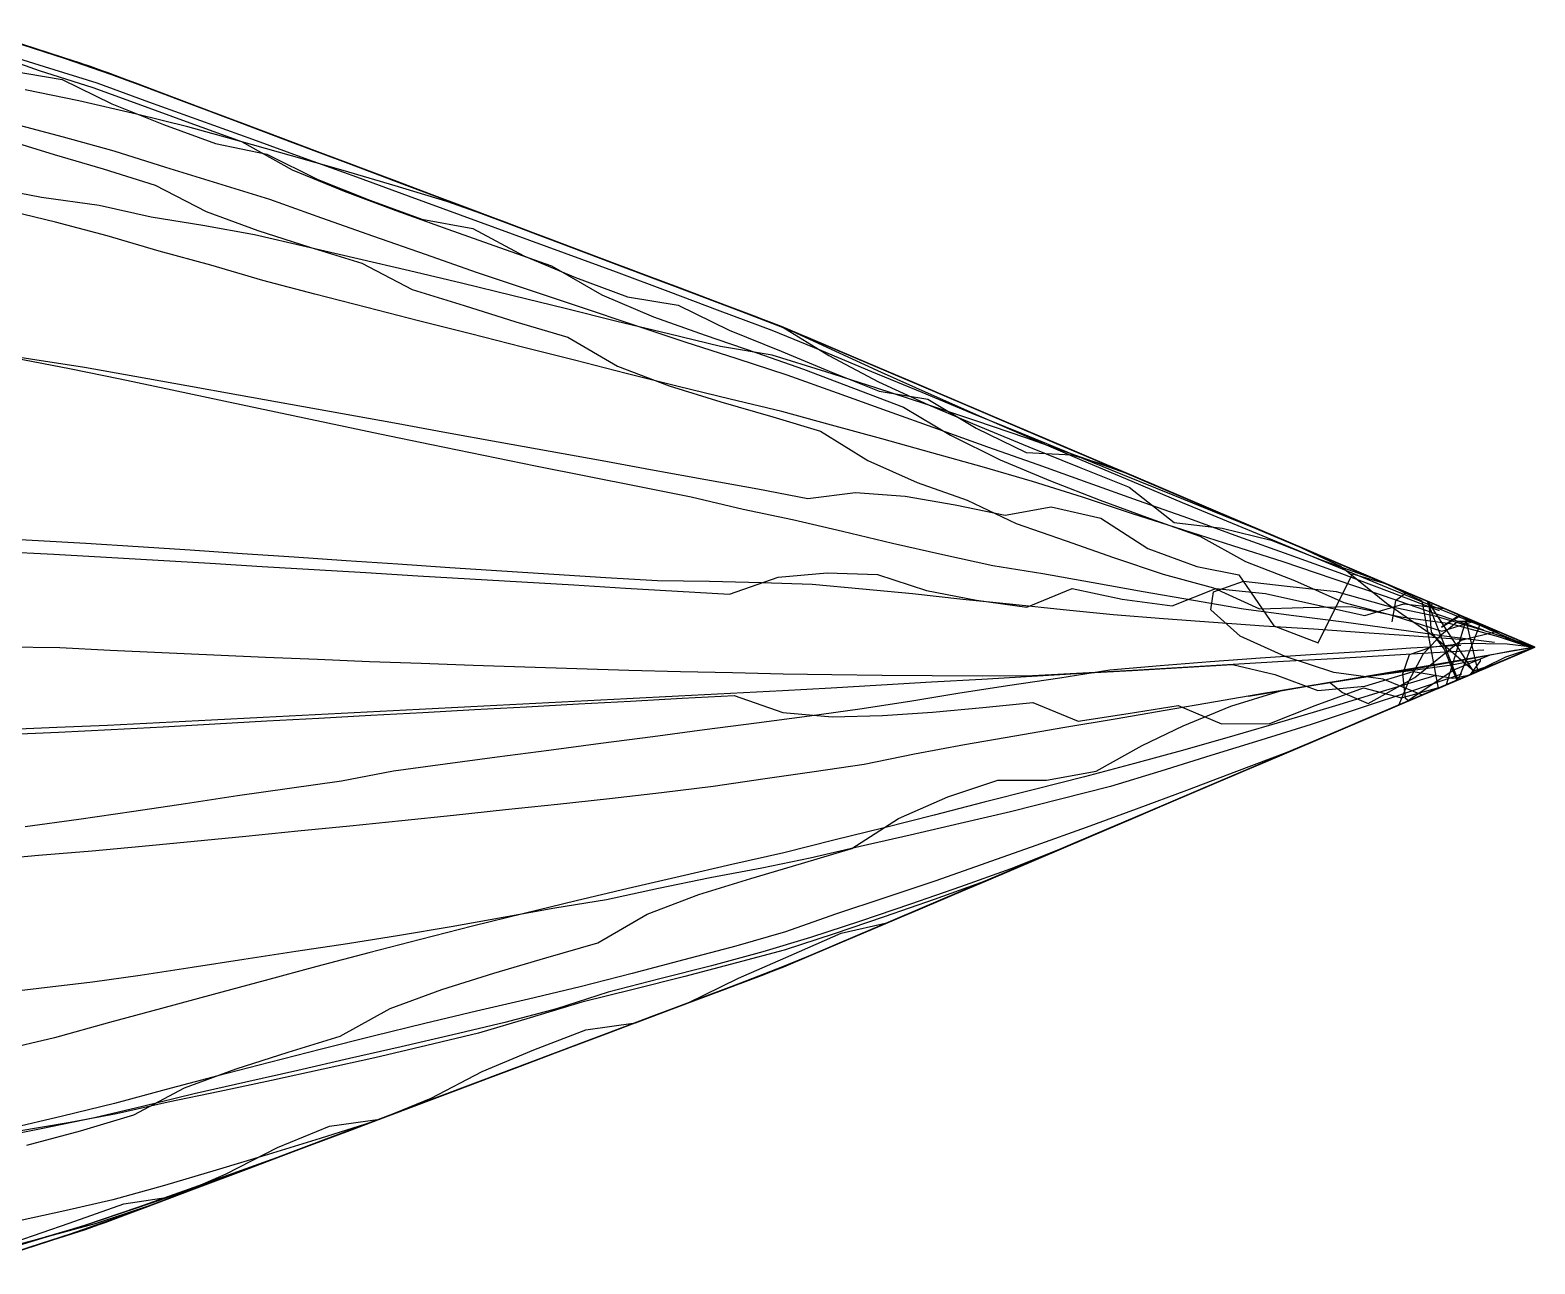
# Model space of a CAD drawing. Header units: metres. Extents: x -15 to 15, y -74.3 to -65.7.
# Drawn here: x 11.25 to 15, y -71.538 to -68.461 of the extents above; entities that cross this region are included whole.
import ezdxf

# ---------------------------------------------------------------- set-up
doc = ezdxf.new("R2010")
doc.units = ezdxf.units.M
doc.header["$MEASUREMENT"] = 0
doc.layers.add('Layer 01', color=12, linetype='Continuous', true_color=0xc80000)
doc.layers.add('Layer 02', color=192, linetype='Continuous', true_color=0x7d26cd)

msp = doc.modelspace()

# ---------------------------------------------------------------- linework, layer by layer
at = {"layer": 'Layer 01'}
for points in [[(11.126, -68.4637, 1.8309), (11.2596, -68.5067, 1.7796), (11.3918, -68.5493, 1.7289), (11.5186, -68.5961, 1.6732), (11.6477, -68.6447, 1.6152), (11.7767, -68.6933, 1.5573), (11.9041, -68.7413, 1.5001), (12.0335, -68.79, 1.442), (12.1625, -68.8386, 1.3841), (12.2914, -68.8872, 1.3262), (12.418, -68.9349, 1.2694), (12.5473, -68.9836, 1.2113), (12.6762, -69.0321, 1.1535), (12.8048, -69.0806, 1.0957), (12.9303, -69.1278, 1.0394), (13.0594, -69.1765, 0.9814), (13.1866, -69.2274, 0.9208), (13.3106, -69.2802, 0.8578), (13.4354, -69.3334, 0.7944), (13.5528, -69.3834, 0.7348), (13.6774, -69.4365, 0.6716), (13.8015, -69.4894, 0.6085), (13.9246, -69.5418, 0.546), (14.0471, -69.594, 0.4839), (14.1686, -69.6458, 0.4222), (14.2931, -69.6988, 0.3589), (14.4166, -69.7514, 0.2962), (14.5174, -69.7986, 0.2483), (14.63, -69.8907, 0.2194), (14.747, -69.9716, 0.1653), (14.8475, -70.0588, 0.0822), (14.9106, -70.0381, 0.0454)], [(11.1736, -68.479, 1.8127), (11.3076, -68.5222, 1.7612), (11.4399, -68.5664, 1.7085), (11.5692, -68.6151, 1.6504), (11.6986, -68.6638, 1.5924), (11.8279, -68.7126, 1.5343), (11.9573, -68.7613, 1.4762), (12.0867, -68.8101, 1.4181), (12.2161, -68.8588, 1.36), (12.3455, -68.9076, 1.3019), (12.4749, -68.9563, 1.2438), (12.6043, -69.005, 1.1857), (12.7337, -69.0538, 1.1277), (12.863, -69.1025, 1.0696), (12.9924, -69.1513, 1.0115), (13.1218, -69.2, 0.9534), (13.2404, -69.2728, 0.9107), (13.3642, -69.3386, 0.8578), (13.4891, -69.3959, 0.7976), (13.6141, -69.4492, 0.7342), (13.7391, -69.5007, 0.6693), (13.8642, -69.5513, 0.6037), (13.9893, -69.6013, 0.5377), (14.1008, -69.6891, 0.5079), (14.2208, -69.7037, 0.4231), (14.3429, -69.7332, 0.3437), (14.4677, -69.7822, 0.2771), (14.5927, -69.8276, 0.2077), (14.7141, -69.8782, 0.1452), (14.8144, -69.9209, 0.0943), (14.9321, -69.9711, 0.0345), (15, -70, 0)], [(11.2036, -68.4887, 1.8011), (11.3376, -68.5318, 1.7497), (11.4722, -68.5786, 1.694), (11.6014, -68.6272, 1.636), (11.7307, -68.6759, 1.578), (11.86, -68.7246, 1.5199), (11.9893, -68.7733, 1.4619), (12.1174, -68.8216, 1.4043), (12.2468, -68.8704, 1.3462), (12.3762, -68.9191, 1.2882), (12.5055, -68.9678, 1.2301), (12.6348, -69.0165, 1.1721), (12.7641, -69.0652, 1.114), (12.8934, -69.114, 1.0559), (13.0227, -69.1627, 0.9979), (13.1522, -69.2127, 0.9382), (13.2772, -69.266, 0.8748), (13.4022, -69.3192, 0.8113), (13.527, -69.3724, 0.7479), (13.6518, -69.4256, 0.6846), (13.7766, -69.4788, 0.6212), (13.9014, -69.5319, 0.5578), (14.0263, -69.5851, 0.4944), (14.1454, -69.6359, 0.434), (14.2692, -69.6886, 0.3711), (14.394, -69.7418, 0.3077), (14.5137, -69.7928, 0.2469), (14.6383, -69.8459, 0.1837), (14.7632, -69.8991, 0.1202), (14.8522, -69.937, 0.075), (14.9376, -69.9734, 0.0317), (15, -70, 0), (14.9106, -70.0381, 0.0454), (14.8, -70.0852, 0.1015), (14.7245, -70.1174, 0.1399), (14.6847, -70.1343, 0.1601), (14.6773, -70.1285, 0.1708), (14.6707, -70.0666, 0.2077), (14.6872, -70.0181, 0.2065), (14.7409, -70, 0.1718), (14.8246, -69.9899, 0.1158), (14.9312, -69.9921, 0.0449), (15, -70, 0), (14.9716, -70.0121, 0.0144)], [(11.2362, -68.4992, 1.7886), (11.3697, -68.5422, 1.7374), (11.4907, -68.5855, 1.6857), (11.6197, -68.6341, 1.6278), (11.7487, -68.6827, 1.5699), (11.8754, -68.7305, 1.513), (12.0046, -68.7791, 1.455), (12.1336, -68.8277, 1.397), (12.2625, -68.8763, 1.3392), (12.3914, -68.9248, 1.2813), (12.5203, -68.9734, 1.2235), (12.645, -69.0204, 1.1675), (12.7738, -69.0689, 1.1097), (12.9026, -69.1174, 1.0518), (13.0313, -69.1659, 0.994), (13.1566, -69.2146, 0.936), (13.281, -69.2676, 0.8728), (13.4055, -69.3207, 0.8096), (13.5235, -69.3709, 0.7497), (13.6477, -69.4238, 0.6866), (13.7724, -69.477, 0.6233), (13.8967, -69.5299, 0.5602), (14.0209, -69.5828, 0.4971), (14.145, -69.6357, 0.4341), (14.2617, -69.6854, 0.3749), (14.3845, -69.7378, 0.3125), (14.5089, -69.7908, 0.2494), (14.633, -69.8437, 0.1863), (14.7182, -69.8843, 0.1464), (14.7586, -70.1029, 0.1226), (14.8089, -70.0814, 0.097), (14.8826, -70.05, 0.0596), (14.9748, -70.0107, 0.0128), (15, -70, 0), (14.9657, -69.9904, 0.0206), (14.8883, -69.9575, 0.0606), (14.7971, -69.9136, 0.103), (14.7038, -69.8738, 0.1504), (14.623, -69.8394, 0.1914), (14.577, -69.8198, 0.2148), (14.5742, -69.8186, 0.2162), (14.6056, -69.832, 0.2002), (14.6605, -69.8554, 0.1724), (14.7319, -69.8858, 0.1361), (14.8082, -70.0817, 0.0974), (14.8295, -70.0727, 0.0866), (14.8708, -70.055, 0.0656), (14.9347, -70.0278, 0.0331), (14.9424, -70.0246, 0.0293), (14.961, -70.0166, 0.0198), (14.9864, -70.0058, 0.0069), (15, -70, 0), (14.9867, -69.9985, 0.0087), (14.9368, -69.9823, 0.0379), (14.8811, -69.9493, 0.0604), (14.8332, -69.9289, 0.0847), (14.8015, -69.9154, 0.1008), (14.7893, -69.9102, 0.107), (14.7984, -69.9141, 0.1024), (14.8265, -69.9261, 0.0881), (14.8578, -70.0606, 0.0722), (14.8254, -70.0744, 0.0887), (14.8061, -70.0826, 0.0984), (14.806, -70.0827, 0.0985), (14.8243, -70.0749, 0.0892), (14.8549, -70.0618, 0.0737), (14.8935, -70.0454, 0.0541), (14.9389, -70.026, 0.031)], [(11.1391, -68.5144, 1.8616), (11.2728, -68.5617, 1.8135), (11.4065, -68.6046, 1.7621), (11.5185, -68.6455, 1.7112), (11.6479, -68.6925, 1.6518), (11.7772, -68.7394, 1.5923), (11.9032, -68.8096, 1.5532), (12.0324, -68.8631, 1.4989), (12.1617, -68.9113, 1.4405), (12.2908, -68.9578, 1.3808), (12.42, -69.0037, 1.3208), (12.549, -69.0495, 1.2607), (12.6744, -69.1218, 1.2235), (12.8034, -69.1765, 1.1703), (12.9324, -69.2225, 1.1104), (13.0612, -69.2658, 1.0486), (13.177, -69.3069, 0.9898), (13.3018, -69.3544, 0.9221), (13.4265, -69.4018, 0.8543), (13.544, -69.4714, 0.8064), (13.6678, -69.5329, 0.7484), (13.7925, -69.5856, 0.6841), (13.917, -69.6336, 0.6169), (14.0413, -69.6791, 0.5483), (14.1653, -69.7232, 0.479), (14.2792, -69.7862, 0.4268), (14.4007, -69.8338, 0.3607), (14.5239, -69.8888, 0.2952), (14.6467, -69.9215, 0.2205), (14.7681, -69.9602, 0.1485), (14.8434, -69.9369, 0.0823), (14.9145, -69.9636, 0.0434), (14.9968, -69.9987, 0.0016)], [(11.1975, -68.5617, 1.861), (11.3298, -68.5847, 1.7952), (11.4535, -68.6452, 1.7589), (11.5828, -68.6968, 1.7031), (11.7122, -68.7444, 1.6441), (11.8399, -68.7707, 1.5701), (11.9674, -68.8338, 1.5244), (12.0967, -68.8851, 1.4683), (12.2261, -68.9326, 1.4093), (12.3532, -68.9562, 1.3336), (12.4801, -69.0245, 1.2923), (12.6092, -69.078, 1.2381), (12.7386, -69.1262, 1.1796), (12.865, -69.1469, 1.1022), (12.9922, -69.2094, 1.0563), (13.1215, -69.2617, 1.001), (13.2409, -69.3115, 0.94), (13.3659, -69.3619, 0.8743), (13.4872, -69.3817, 0.7883), (13.6078, -69.4536, 0.7428), (13.7322, -69.5143, 0.6856), (13.8458, -69.5206, 0.5956), (13.9423, -69.5494, 0.537), (14.0618, -69.6003, 0.4764), (14.1864, -69.6534, 0.4131), (14.3107, -69.7063, 0.35), (14.4335, -69.7586, 0.2876), (14.5546, -69.8102, 0.2261), (14.6538, -69.8525, 0.1758), (14.7782, -69.9055, 0.1126), (14.8973, -69.9562, 0.0522), (15, -70, 0), (14.9479, -70.0222, 0.0265), (14.8288, -70.0729, 0.0869), (14.7198, -70.1194, 0.1422), (14.6218, -70.0802, 0.2373), (14.4991, -70.0636, 0.3256), (14.3777, -70.0231, 0.4115), (14.2658, -69.9727, 0.4855), (14.1928, -69.9071, 0.5269), (14.1993, -69.8622, 0.5125), (14.274, -69.8354, 0.4522), (14.3829, -69.848, 0.3794), (14.5044, -69.8612, 0.2977), (14.6283, -69.8959, 0.2233), (14.7505, -69.9223, 0.1458), (14.8688, -69.9565, 0.0753), (14.9819, -69.9931, 0.0099), (15, -70, 0)], [(11.1757, -68.7299, 1.9925), (11.3096, -68.7719, 1.9399), (11.4325, -68.8074, 1.8873), (11.5619, -68.8483, 1.8235), (11.6884, -68.914, 1.7775), (11.8177, -68.9611, 1.7178), (11.9471, -69.0027, 1.6544), (12.0765, -69.0427, 1.5901), (12.2025, -69.1083, 1.5444), (12.3314, -69.1477, 1.4798), (12.4606, -69.1887, 1.4159), (12.5899, -69.2274, 1.3507), (12.7138, -69.2994, 1.3064), (12.8424, -69.3484, 1.247), (12.9715, -69.3886, 1.1827), (13.1006, -69.4254, 1.1166), (13.22, -69.4615, 1.0486), (13.3374, -69.5343, 0.9988), (13.4604, -69.5899, 0.9336), (13.585, -69.6336, 0.8625), (13.7071, -69.6914, 0.7989), (13.8316, -69.7351, 0.7277), (13.9501, -69.7768, 0.6586), (14.0739, -69.8178, 0.5856), (14.1987, -69.8522, 0.5098), (14.3138, -69.9046, 0.4443), (14.4222, -69.9009, 0.3699), (14.5424, -69.8991, 0.2859), (14.6659, -69.9243, 0.2081), (14.7887, -69.9408, 0.1269), (14.9086, -69.9732, 0.0543), (14.9886, -70, 0.0076), (15, -70, 0), (14.9491, -69.9783, 0.0259), (14.8716, -69.9453, 0.0652), (14.8123, -69.92, 0.0953), (14.767, -69.9501, 0.146), (14.8142, -69.9209, 0.0943), (14.9333, -69.9716, 0.0338), (15, -70, 0)], [(11.1174, -69.2606, 2.2751), (11.2514, -69.2813, 2.2113), (11.3854, -69.302, 2.1475), (11.5107, -69.324, 2.0797), (11.6402, -69.3474, 2.0076), (11.7696, -69.3708, 1.9355), (11.8991, -69.3942, 1.8634), (12.0285, -69.4176, 1.7913), (12.1579, -69.4411, 1.7192), (12.2874, -69.4645, 1.6472), (12.4168, -69.488, 1.5751), (12.5462, -69.5115, 1.5031), (12.6756, -69.535, 1.4311), (12.8049, -69.5584, 1.359), (12.9343, -69.5819, 1.287), (13.0636, -69.6053, 1.215), (13.1882, -69.6293, 1.1411), (13.3073, -69.6147, 1.0537), (13.4307, -69.6239, 0.969), (13.5554, -69.6449, 0.8883), (13.6803, -69.6711, 0.8096), (13.7943, -69.65, 0.718), (13.9183, -69.6783, 0.64), (14.0353, -69.7544, 0.5897), (14.1575, -69.7991, 0.5207), (14.2621, -69.82, 0.4543), (14.3491, -69.9469, 0.4277), (14.4603, -69.9893, 0.3573), (14.5454, -69.8169, 0.2389), (14.6273, -69.8412, 0.1893), (14.7335, -69.8865, 0.1353), (14.849, -70.0643, 0.0767), (14.9593, -70.0173, 0.0207), (15, -70, 0), (14.9471, -69.9775, 0.0268)], [(11.1752, -69.7618, 2.3522), (11.3092, -69.7685, 2.2854), (11.4399, -69.7753, 2.2178), (11.5693, -69.7831, 2.1424), (11.6987, -69.7909, 2.067), (11.8282, -69.7987, 1.9916), (11.9576, -69.8064, 1.9162), (12.087, -69.8142, 1.8408), (12.2165, -69.8219, 1.7653), (12.3459, -69.8296, 1.6899), (12.4753, -69.8373, 1.6145), (12.6047, -69.845, 1.5391), (12.7341, -69.8526, 1.4637), (12.8635, -69.8602, 1.3883), (12.9929, -69.8678, 1.3129), (13.1141, -69.8252, 1.2356), (13.2367, -69.8151, 1.1534), (13.3616, -69.8186, 1.0704), (13.4842, -69.8587, 0.9938), (13.6087, -69.8833, 0.9139), (13.7337, -69.9006, 0.8327), (13.8467, -69.8535, 0.7498), (13.9715, -69.8803, 0.671), (14.0964, -69.8974, 0.59), (14.2047, -69.8539, 0.5061), (14.3283, -69.866, 0.4241), (14.4516, -69.8941, 0.3474), (14.5764, -69.9215, 0.2694), (14.6732, -69.8917, 0.1876), (14.7745, -69.9039, 0.1145), (14.8967, -69.956, 0.0525), (15, -70, 0), (14.944, -69.9762, 0.0284), (14.8456, -69.9342, 0.0784), (14.7801, -69.9063, 0.1116), (14.7453, -69.8915, 0.1293), (14.7369, -69.9, 0.1429), (14.7411, -69.9628, 0.1673), (14.7742, -70.0049, 0.1495), (14.8053, -70.0829, 0.0988), (14.8446, -70.0662, 0.0789), (14.9103, -70.0382, 0.0456), (15, -70, 0), (14.9793, -69.9912, 0.0105), (14.9068, -69.9603, 0.0473), (14.8507, -69.9364, 0.0758), (14.8079, -69.9363, 0.1102), (14.7634, -69.9728, 0.1545), (14.7204, -70.0184, 0.1843), (14.6846, -70.0859, 0.1904), (14.6612, -70.1443, 0.172), (14.6621, -70.144, 0.1716), (14.701, -70.1274, 0.1518), (14.7767, -70.0952, 0.1134), (14.872, -70.0546, 0.065), (14.964, -70.0153, 0.0183), (15, -70, 0), (14.9125, -69.9627, 0.0444), (14.8191, -69.9229, 0.0919), (14.7378, -69.8883, 0.1331), (14.6811, -69.8641, 0.1619), (14.6525, -69.8848, 0.1995), (14.6432, -69.937, 0.2279)], [(11.1864, -70.2181, 2.3492), (11.3205, -70.212, 2.2823), (11.4519, -70.2056, 2.2133), (11.5813, -70.1984, 2.1378), (11.7106, -70.1912, 2.0623), (11.8401, -70.1841, 1.9868), (11.9695, -70.177, 1.9114), (12.0989, -70.1699, 1.8359), (12.2283, -70.1628, 1.7604), (12.3577, -70.1557, 1.6849), (12.4871, -70.1487, 1.6094), (12.6165, -70.1416, 1.5339), (12.7459, -70.1347, 1.4584), (12.8753, -70.1277, 1.3829), (13.0047, -70.1207, 1.3074), (13.1261, -70.1632, 1.2301), (13.2489, -70.1736, 1.1467), (13.3738, -70.1707, 1.0637), (13.4988, -70.1621, 0.9813), (13.6239, -70.1509, 0.8993), (13.7489, -70.1384, 0.8174), (13.8614, -70.1848, 0.7314), (13.9864, -70.1655, 0.6508), (14.1114, -70.1458, 0.5704), (14.2189, -70.1917, 0.4805), (14.3396, -70.1905, 0.3938), (14.4526, -70.1452, 0.3322), (14.5727, -70.1013, 0.2643), (14.6678, -70.1263, 0.1803), (14.7699, -70.0981, 0.1169), (14.8825, -70.0501, 0.0597), (15, -70, 0), (14.9968, -69.9986, 0.0016), (14.9007, -69.9577, 0.0504), (14.8298, -69.9275, 0.0864), (14.7789, -70.0942, 0.1123), (14.66, -70.1448, 0.1726), (14.5478, -70.1927, 0.2296), (14.4558, -70.2318, 0.2763), (14.3582, -70.2735, 0.3259), (14.2969, -70.2996, 0.357), (14.3096, -70.2942, 0.3506), (14.3851, -70.262, 0.3122), (14.4887, -70.2178, 0.2596), (14.6006, -70.1702, 0.2028), (14.713, -70.1223, 0.1457), (14.823, -70.0754, 0.0899), (14.9276, -70.024, 0.0415), (15, -70, 0), (14.9467, -69.9773, 0.0271), (14.8968, -69.9561, 0.0524), (14.8635, -69.9418, 0.0693), (14.8091, -70.0813, 0.0969), (14.7335, -70.1135, 0.1353), (14.6832, -70.135, 0.1609), (14.6646, -70.1429, 0.1703), (14.6794, -70.1366, 0.1628), (14.7263, -70.104, 0.1486), (14.7981, -70.0566, 0.1213), (14.8883, -70.0193, 0.0715), (14.9883, -70.0007, 0.0077), (15, -70, 0)], [(11.1678, -71.5229, 1.8149), (11.3016, -71.4798, 1.7635), (11.4368, -71.4348, 1.7099), (11.5649, -71.3865, 1.6524), (11.6919, -71.3387, 1.5954), (11.8211, -71.29, 1.5374), (11.9501, -71.2414, 1.4794), (12.0791, -71.1928, 1.4215), (12.2071, -71.1446, 1.3641), (12.3364, -71.0959, 1.306), (12.4654, -71.0473, 1.2481), (12.5943, -70.9987, 1.1902), (12.722, -70.9506, 1.1329), (12.8463, -70.9038, 1.0771), (12.9756, -70.8551, 1.0191), (13.1044, -70.8066, 0.9612), (13.2254, -70.7561, 0.9011), (13.3494, -70.7032, 0.8381), (13.4704, -70.6517, 0.7767), (13.5946, -70.5988, 0.7136), (13.7189, -70.5458, 0.6505), (13.843, -70.4929, 0.5875), (13.9592, -70.4434, 0.5284), (14.0824, -70.3909, 0.4659), (14.2068, -70.338, 0.4028), (14.3309, -70.2851, 0.3398), (14.4543, -70.2325, 0.2771), (14.5741, -70.1815, 0.2163), (14.6698, -70.1407, 0.1677), (14.7852, -70.0915, 0.1091), (14.9092, -70.0387, 0.0461), (15, -70, 0), (14.9791, -69.9911, 0.0106), (14.8768, -69.9475, 0.0626)], [(11.1829, -70.2058, 2.3526), (11.3169, -70.2, 2.2857), (11.4429, -70.1942, 2.2201), (11.5723, -70.1876, 2.1445), (11.7017, -70.181, 2.0689), (11.8311, -70.1744, 1.9934), (11.9606, -70.1678, 1.9178), (12.09, -70.1612, 1.8423), (12.2193, -70.1546, 1.7667), (12.3487, -70.148, 1.6912), (12.4781, -70.1414, 1.6157), (12.6074, -70.1347, 1.5402), (12.7368, -70.1281, 1.4646), (12.866, -70.1215, 1.3892), (12.9953, -70.1149, 1.3137), (13.1246, -70.1083, 1.2382), (13.2463, -70.1013, 1.158), (13.3713, -70.0941, 1.0754), (13.4964, -70.0869, 0.9929), (13.6214, -70.0796, 0.9103), (13.7464, -70.0724, 0.8278), (13.8714, -70.0652, 0.7452), (13.9964, -70.058, 0.6627), (14.1213, -70.0508, 0.5802), (14.2463, -70.0435, 0.4977), (14.3515, -70.0681, 0.4242), (14.4593, -70.1078, 0.3415), (14.5761, -70.0973, 0.2635), (14.6968, -70.0606, 0.1914), (14.7954, -70.0778, 0.1111), (14.8387, -70.0687, 0.0819), (14.8646, -70.0347, 0.0827), (14.8643, -70.0308, 0.0845), (14.7929, -70.0451, 0.1296), (14.7138, -70.0558, 0.1811), (14.6233, -70.0684, 0.24), (14.5143, -70.084, 0.3108), (14.3893, -70.1048, 0.391), (14.3016, -70.1198, 0.4471), (14.2865, -70.1224, 0.4568), (14.3264, -70.1156, 0.4313), (14.3985, -70.1032, 0.3851), (14.4885, -70.0877, 0.3275), (14.5208, -70.1128, 0.2967), (14.5844, -70.1402, 0.237), (14.701, -70.0755, 0.183), (14.8159, -69.9824, 0.1206), (14.9067, -69.9603, 0.0474), (15, -70, 0)], [(11.1205, -71.5381, 1.833), (11.2544, -71.495, 1.7816), (11.3879, -71.452, 1.7304), (11.5304, -71.3995, 1.6679), (11.6593, -71.3509, 1.61), (11.7882, -71.3024, 1.5521), (11.9174, -71.2537, 1.4941), (12.0467, -71.205, 1.4361), (12.1757, -71.1564, 1.3781), (12.3047, -71.1078, 1.3202), (12.4338, -71.0592, 1.2623), (12.5632, -71.0104, 1.2042), (12.6923, -70.9618, 1.1462), (12.8213, -70.9132, 1.0883), (12.9504, -70.8646, 1.0304), (13.0794, -70.816, 0.9725), (13.2138, -70.761, 0.907), (13.3387, -70.7078, 0.8435), (13.4632, -70.6547, 0.7803), (13.5875, -70.6018, 0.7172), (13.7124, -70.5486, 0.6538), (13.8372, -70.4954, 0.5904), (13.9617, -70.4424, 0.5272), (14.0859, -70.3894, 0.4641), (14.2106, -70.3363, 0.4008), (14.3355, -70.2831, 0.3374), (14.4573, -70.2312, 0.2756), (14.582, -70.1781, 0.2123), (14.7069, -70.1249, 0.1488), (14.8309, -70.0721, 0.0859), (14.922, -70.0333, 0.0396), (15, -70, 0)], [(11.2132, -71.483, 1.8168), (11.3472, -71.4364, 1.768), (11.484, -71.3882, 1.7108), (11.6103, -71.3694, 1.632), (11.739, -71.3135, 1.5799), (11.8666, -71.2478, 1.5362), (11.9958, -71.1947, 1.4816), (12.1215, -71.1768, 1.4025), (12.2491, -71.1249, 1.3482), (12.3765, -71.0583, 1.3053), (12.5056, -71.0042, 1.2514), (12.635, -70.9545, 1.1941), (12.7585, -70.9368, 1.1165), (12.8879, -70.8881, 1.0584), (13.0153, -70.8257, 1.0123), (13.1468, -70.7682, 0.9574), (13.2716, -70.7132, 0.8955), (13.3885, -70.6866, 0.8182), (13.5087, -70.6354, 0.7572), (13.633, -70.5824, 0.6941), (13.7578, -70.5293, 0.6307), (13.8827, -70.476, 0.5673), (14.0051, -70.4239, 0.5051), (14.1272, -70.3719, 0.4432), (14.2507, -70.3193, 0.3805), (14.3748, -70.2664, 0.3175), (14.4992, -70.2134, 0.2543), (14.6047, -70.1684, 0.2007), (14.7252, -70.1171, 0.1396), (14.8407, -70.0679, 0.0809), (14.9615, -70.0164, 0.0195), (15, -70, 0)], [(11.2419, -71.2419, 1.9713), (11.376, -71.2061, 1.9145), (11.5088, -71.1662, 1.8511), (11.6345, -71.0988, 1.8068), (11.7637, -71.0514, 1.7473), (11.893, -71.0099, 1.6839), (12.0225, -70.9702, 1.6194), (12.1476, -70.9015, 1.5756), (12.2763, -70.8538, 1.5154), (12.4056, -70.8133, 1.4512), (12.535, -70.775, 1.3856), (12.6645, -70.7376, 1.3197), (12.7878, -70.6657, 1.2757), (12.9164, -70.6168, 1.2163), (13.0458, -70.5769, 1.1516), (13.1724, -70.5398, 1.0834), (13.2975, -70.5018, 1.0098), (13.4139, -70.4273, 0.9599), (13.5369, -70.3736, 0.8939), (13.6616, -70.3315, 0.822), (13.7828, -70.3319, 0.735), (13.9068, -70.3092, 0.6552), (14.0215, -70.2451, 0.5998), (14.1234, -70.1959, 0.5469), (14.2421, -70.147, 0.4799), (14.366, -70.1088, 0.4059), (14.4904, -70.0874, 0.3262), (14.6134, -70.0663, 0.2475), (14.7336, -70.0457, 0.1705), (14.8583, -70.0243, 0.0907), (14.9827, -70.003, 0.0111), (15, -70, 0)]]:
    msp.add_polyline3d(points, dxfattribs=at)
at = {"layer": 'Layer 02'}
for points in [[(14.8077, -69.9181, 0.0976), (14.6827, -69.8648, 0.1611), (14.5578, -69.8116, 0.2245), (14.4328, -69.7583, 0.288), (14.3078, -69.7051, 0.3515), (14.1827, -69.6518, 0.415), (14.0577, -69.5985, 0.4784), (13.9327, -69.5453, 0.5419), (13.8078, -69.492, 0.6054), (13.6828, -69.4388, 0.6688), (13.5579, -69.3856, 0.7322), (13.433, -69.3324, 0.7957), (13.3081, -69.2792, 0.8591), (13.1833, -69.226, 0.9224), (13.062, -69.1775, 0.9802), (12.9328, -69.1288, 1.0382), (12.8036, -69.0801, 1.0963), (12.6743, -69.0314, 1.1543), (12.5452, -68.9828, 1.2123), (12.416, -68.9341, 1.2703), (12.2869, -68.8855, 1.3283), (12.1578, -68.8368, 1.3862), (12.0287, -68.7882, 1.4442), (11.8997, -68.7396, 1.5021), (11.7708, -68.691, 1.56), (11.6419, -68.6425, 1.6178), (11.5131, -68.5939, 1.6757), (11.3864, -68.5476, 1.731), (11.2525, -68.5044, 1.7824), (11.1187, -68.4613, 1.8337)], [(14.9545, -69.9806, 0.0231), (14.8297, -69.9274, 0.0865), (14.7047, -69.8742, 0.15), (14.5797, -69.8209, 0.2134), (14.4547, -69.7677, 0.2769), (14.3297, -69.7144, 0.3404), (14.2047, -69.6611, 0.4038), (14.0797, -69.6079, 0.4673), (13.9546, -69.5546, 0.5308), (13.8296, -69.5013, 0.5943), (13.7046, -69.4481, 0.6578), (13.5796, -69.3948, 0.7212), (13.4545, -69.3415, 0.7847), (13.3295, -69.2883, 0.8482), (13.2046, -69.235, 0.9116), (13.0804, -69.1844, 0.972), (12.9511, -69.1357, 1.0301), (12.8217, -69.0869, 1.0881), (12.6923, -69.0382, 1.1462), (12.5629, -68.9894, 1.2043), (12.4335, -68.9407, 1.2624), (12.304, -68.8919, 1.3205), (12.1746, -68.8432, 1.3786), (12.0453, -68.7944, 1.4367), (11.9159, -68.7457, 1.4948), (11.7865, -68.697, 1.5529), (11.6572, -68.6483, 1.6109), (11.5279, -68.5995, 1.669), (11.4002, -68.552, 1.7257), (11.2661, -68.5088, 1.7772), (11.132, -68.4656, 1.8286)], [(14.8481, -69.9353, 0.0771), (14.7232, -69.8821, 0.1405), (14.5982, -69.8288, 0.204), (14.4733, -69.7756, 0.2674), (14.3483, -69.7223, 0.3309), (14.2233, -69.6714, 0.3962), (14.0982, -69.621, 0.4619), (13.9731, -69.5705, 0.5275), (13.8481, -69.5196, 0.5929), (13.723, -69.4685, 0.658), (13.5979, -69.4171, 0.723), (13.4729, -69.3654, 0.7877), (13.3478, -69.3135, 0.8523), (13.2228, -69.2613, 0.9166), (13.0991, -69.2107, 0.9783), (12.9698, -69.1621, 1.0365), (12.8404, -69.1133, 1.0945), (12.7111, -69.0652, 1.1531), (12.5816, -69.0177, 1.2122), (12.4522, -68.9703, 1.2713), (12.3228, -68.923, 1.3305), (12.1933, -68.8757, 1.3898), (12.0639, -68.8284, 1.449), (11.9345, -68.7814, 1.5085), (11.805, -68.7344, 1.568), (11.6756, -68.6876, 1.6275), (11.5462, -68.6407, 1.6871), (11.4168, -68.5938, 1.7466), (11.2862, -68.553, 1.7984), (11.1522, -68.5113, 1.851)], [(14.8744, -69.9465, 0.0638), (14.7494, -69.8932, 0.1272), (14.6245, -69.84, 0.1907), (14.4996, -69.7868, 0.2541), (14.3748, -69.7336, 0.3175), (14.2499, -69.6804, 0.3808), (14.1251, -69.6273, 0.4442), (14.0004, -69.5741, 0.5076), (13.8756, -69.521, 0.5709), (13.7509, -69.4678, 0.6342), (13.6263, -69.4147, 0.6975), (13.5016, -69.3616, 0.7608), (13.377, -69.3085, 0.8241), (13.2524, -69.2554, 0.8874), (13.1223, -69.2002, 0.9532), (12.993, -69.1515, 1.0112), (12.8638, -69.1028, 1.0692), (12.7345, -69.0541, 1.1273), (12.6053, -69.0054, 1.1853), (12.4762, -68.9568, 1.2433), (12.3471, -68.9081, 1.3012), (12.218, -68.8595, 1.3592), (12.089, -68.8109, 1.4171), (11.96, -68.7623, 1.475), (11.831, -68.7137, 1.5329), (11.702, -68.6651, 1.5908), (11.5732, -68.6166, 1.6487), (11.4443, -68.5681, 1.7065), (11.2981, -68.5191, 1.7649), (11.1643, -68.476, 1.8162)], [(14.8713, -69.9495, 0.0687), (14.7463, -69.8983, 0.1337), (14.6213, -69.8468, 0.1985), (14.4963, -69.7953, 0.2633), (14.3714, -69.7436, 0.328), (14.2464, -69.6917, 0.3925), (14.1214, -69.6398, 0.457), (13.9964, -69.5874, 0.5211), (13.8714, -69.5344, 0.5848), (13.7464, -69.4808, 0.648), (13.6214, -69.4265, 0.7107), (13.4964, -69.3712, 0.7725), (13.3715, -69.3151, 0.8337), (13.2467, -69.2581, 0.8942), (13.1263, -69.2022, 0.9517), (12.9999, -69.1541, 1.0081), (12.8708, -69.1055, 1.0661), (12.7417, -69.0568, 1.124), (12.6126, -69.0082, 1.182), (12.4834, -68.9595, 1.24), (12.3542, -68.9108, 1.298), (12.225, -68.8622, 1.356), (12.0959, -68.8135, 1.414), (11.9667, -68.7648, 1.472), (11.8375, -68.7162, 1.53), (11.7083, -68.6675, 1.588), (11.5792, -68.6189, 1.646), (11.4501, -68.5702, 1.7039), (11.3292, -68.5291, 1.7529), (11.1954, -68.486, 1.8043)], [(14.8015, -69.9154, 0.1008), (14.6765, -69.8622, 0.1643), (14.5515, -69.8089, 0.2277), (14.4265, -69.7557, 0.2912), (14.3015, -69.7024, 0.3547), (14.1766, -69.6492, 0.4181), (14.0516, -69.5959, 0.4816), (13.9267, -69.5427, 0.545), (13.8017, -69.4895, 0.6084), (13.6768, -69.4363, 0.6718), (13.552, -69.383, 0.7353), (13.4271, -69.3299, 0.7987), (13.3023, -69.2767, 0.862), (13.1775, -69.2235, 0.9254), (13.0484, -69.1723, 0.9864), (12.919, -69.1236, 1.0445), (12.7896, -69.0749, 1.1025), (12.6602, -69.0261, 1.1606), (12.5309, -68.9774, 1.2187), (12.4016, -68.9287, 1.2768), (12.2723, -68.88, 1.3348), (12.143, -68.8313, 1.3928), (12.0137, -68.7826, 1.4509), (11.8845, -68.7339, 1.5089), (11.7553, -68.6852, 1.5669), (11.6261, -68.6365, 1.6249), (11.497, -68.5879, 1.6829), (11.3597, -68.539, 1.7412), (11.2257, -68.4958, 1.7927)], [(14.9336, -69.9717, 0.0337), (14.8086, -69.9185, 0.0972), (14.6836, -69.8652, 0.1606), (14.5586, -69.8119, 0.2241), (14.4336, -69.7587, 0.2876), (14.3086, -69.7054, 0.3511), (14.1836, -69.6522, 0.4145), (14.0586, -69.5989, 0.478), (13.9336, -69.5457, 0.5415), (13.8086, -69.4924, 0.6049), (13.6836, -69.4391, 0.6684), (13.5586, -69.3859, 0.7319), (13.4336, -69.3326, 0.7954), (13.3086, -69.2794, 0.8588), (13.1836, -69.2261, 0.9223), (13.057, -69.1756, 0.9825), (12.9276, -69.1269, 1.0406), (12.7982, -69.0781, 1.0987), (12.6688, -69.0294, 1.1568), (12.5394, -68.9806, 1.2149), (12.41, -68.9319, 1.273), (12.2806, -68.8831, 1.3311), (12.1512, -68.8344, 1.3892), (12.0218, -68.7856, 1.4472), (11.8925, -68.7369, 1.5053), (11.7631, -68.6882, 1.5634), (11.6338, -68.6394, 1.6215), (11.5045, -68.5907, 1.6795), (11.3733, -68.5433, 1.736), (11.2393, -68.5002, 1.7874)], [(14.8184, -69.9226, 0.0922), (14.6936, -69.8694, 0.1556), (14.5688, -69.8163, 0.2189), (14.4442, -69.7632, 0.2822), (14.3196, -69.7101, 0.3455), (14.195, -69.657, 0.4088), (14.0704, -69.6039, 0.472), (13.9458, -69.5509, 0.5353), (13.8213, -69.4978, 0.5985), (13.6968, -69.4448, 0.6617), (13.5723, -69.3917, 0.7249), (13.4478, -69.3387, 0.7881), (13.3234, -69.2857, 0.8513), (13.1989, -69.2327, 0.9145), (13.063, -69.1779, 0.9798), (12.9339, -69.1292, 1.0378), (12.8048, -69.0806, 1.0957), (12.6757, -69.032, 1.1537), (12.5467, -68.9833, 1.2116), (12.4177, -68.9347, 1.2695), (12.2886, -68.889, 1.3297), (12.1594, -68.8499, 1.3951), (12.0302, -68.8117, 1.461), (11.9012, -68.7745, 1.5277), (11.7722, -68.7381, 1.595), (11.6433, -68.7023, 1.6627), (11.5149, -68.6713, 1.7337), (11.3712, -68.6381, 1.81), (11.238, -68.6103, 1.8728)], [(14.7622, -69.9096, 0.1291), (14.6373, -69.8621, 0.1969), (14.5123, -69.8148, 0.265), (14.3873, -69.7699, 0.3345), (14.2622, -69.725, 0.4041), (14.1372, -69.6796, 0.4733), (14.0121, -69.6351, 0.5432), (13.8871, -69.5905, 0.6129), (13.762, -69.5458, 0.6826), (13.6369, -69.5011, 0.7524), (13.5119, -69.4564, 0.8221), (13.3868, -69.4116, 0.8917), (13.2618, -69.3667, 0.9614), (13.1367, -69.3218, 1.0309), (13.0119, -69.2811, 1.0926), (12.8825, -69.2392, 1.1557), (12.7531, -69.1962, 1.2181), (12.6237, -69.153, 1.2805), (12.4943, -69.1097, 1.3427), (12.3649, -69.0664, 1.405), (12.2355, -69.0212, 1.466), (12.1062, -68.9757, 1.5268), (11.9768, -68.93, 1.5875), (11.8475, -68.8841, 1.6481), (11.7181, -68.8437, 1.7121), (11.5886, -68.8036, 1.7765), (11.4592, -68.7636, 1.8408), (11.3329, -68.7282, 1.8982), (11.1988, -68.6929, 1.9553)], [(14.8536, -69.9376, 0.0743), (14.7288, -69.8844, 0.1377), (14.604, -69.8313, 0.2011), (14.4793, -69.7782, 0.2644), (14.3546, -69.725, 0.3277), (14.2301, -69.672, 0.3909), (14.1055, -69.6189, 0.4542), (13.9809, -69.5661, 0.5177), (13.8561, -69.5218, 0.5879), (13.7313, -69.4785, 0.6588), (13.6066, -69.436, 0.7303), (13.482, -69.3943, 0.8023), (13.3574, -69.3534, 0.8749), (13.2329, -69.3135, 0.9482), (13.0995, -69.2723, 1.0254), (12.9703, -69.2501, 1.1017), (12.8412, -69.2188, 1.1714), (12.7122, -69.1877, 1.2412), (12.583, -69.1554, 1.3102), (12.4539, -69.1237, 1.3797), (12.3248, -69.0926, 1.4495), (12.1958, -69.0619, 1.5195), (12.0668, -69.0315, 1.5897), (11.9378, -69.0015, 1.6602), (11.8089, -68.972, 1.7309), (11.6806, -68.9485, 1.805), (11.5515, -68.9277, 1.8802), (11.4222, -68.8987, 1.9504), (11.2783, -68.8789, 2.0225), (11.1443, -68.8533, 2.0848)], [(14.8726, -69.9576, 0.073), (14.7476, -69.9156, 0.1444), (14.6226, -69.8719, 0.2147), (14.4976, -69.8296, 0.2859), (14.3726, -69.7877, 0.3574), (14.2476, -69.7475, 0.4299), (14.1226, -69.7074, 0.5025), (13.9976, -69.6674, 0.5752), (13.8726, -69.6264, 0.6472), (13.7476, -69.587, 0.72), (13.6225, -69.5506, 0.7944), (13.4975, -69.5156, 0.8695), (13.3725, -69.4809, 0.9448), (13.2475, -69.4465, 1.0202), (13.1237, -69.4127, 1.0948), (12.9944, -69.3814, 1.1638), (12.8651, -69.3499, 1.2328), (12.7358, -69.3175, 1.3013), (12.6064, -69.2848, 1.3697), (12.477, -69.2519, 1.438), (12.3476, -69.2189, 1.5062), (12.2182, -69.186, 1.5745), (12.0888, -69.1531, 1.6427), (11.9594, -69.1202, 1.7111), (11.8301, -69.0858, 1.7785), (11.7007, -69.0478, 1.8442), (11.5713, -69.0124, 1.9112), (11.4419, -68.9745, 1.9768), (11.313, -68.9404, 2.0348), (11.1794, -68.9079, 2.0934)], [(14.8991, -69.9881, 0.0658), (14.7742, -69.9728, 0.1471), (14.6492, -69.9551, 0.228), (14.5242, -69.9381, 0.309), (14.3991, -69.922, 0.3903), (14.2741, -69.9056, 0.4714), (14.1491, -69.8839, 0.5514), (14.0241, -69.8619, 0.6313), (13.8991, -69.84, 0.7112), (13.7741, -69.8174, 0.791), (13.649, -69.7972, 0.8714), (13.5242, -69.7702, 0.95), (13.3995, -69.7415, 1.0283), (13.2749, -69.7115, 1.1061), (13.1503, -69.6827, 1.1843), (13.0267, -69.6571, 1.254), (12.8977, -69.6259, 1.3234), (12.7683, -69.6002, 1.3947), (12.6389, -69.5744, 1.466), (12.5095, -69.5484, 1.5373), (12.3801, -69.5221, 1.6084), (12.2507, -69.4955, 1.6795), (12.1213, -69.4687, 1.7505), (11.9919, -69.4416, 1.8214), (11.8625, -69.4144, 1.8922), (11.7332, -69.387, 1.963), (11.6039, -69.3594, 2.0337), (11.4745, -69.3317, 2.1043), (11.3486, -69.3061, 2.1681), (11.2146, -69.2806, 2.2304)], [(14.8245, -69.9822, 0.1149), (14.6994, -69.973, 0.1972), (14.5744, -69.964, 0.2795), (14.4493, -69.9551, 0.3619), (14.3243, -69.9477, 0.4444), (14.1993, -69.9388, 0.5268), (14.0742, -69.9293, 0.609), (13.9491, -69.9195, 0.6913), (13.8241, -69.9071, 0.7732), (13.699, -69.8941, 0.855), (13.574, -69.8809, 0.9367), (13.449, -69.8673, 1.0185), (13.324, -69.8555, 1.1004), (13.1991, -69.8439, 1.1823), (13.0724, -69.8394, 1.2621), (12.9431, -69.8366, 1.3381), (12.8139, -69.8347, 1.4142), (12.6845, -69.8269, 1.4896), (12.555, -69.8188, 1.565), (12.4256, -69.8105, 1.6403), (12.2962, -69.802, 1.7156), (12.1667, -69.7934, 1.791), (12.0373, -69.7847, 1.8662), (11.9079, -69.7759, 1.9415), (11.7784, -69.7671, 2.0168), (11.649, -69.7584, 2.0921), (11.5196, -69.7497, 2.1674), (11.3892, -69.7412, 2.2415), (11.2552, -69.7338, 2.3082), (11.1211, -69.7263, 2.3749)], [(14.9534, -70.008, 0.0299), (14.8285, -70.0314, 0.1092), (14.7036, -70.0542, 0.1887), (14.5787, -70.0752, 0.2689), (14.4537, -70.0946, 0.3495), (14.3288, -70.1152, 0.4298), (14.2037, -70.1366, 0.5098), (14.0788, -70.158, 0.5898), (13.9538, -70.1795, 0.6699), (13.8287, -70.2003, 0.75), (13.7037, -70.2224, 0.8299), (13.5788, -70.2438, 0.9099), (13.4538, -70.2671, 0.9893), (13.3288, -70.2929, 1.068), (13.2039, -70.3112, 1.149), (13.0819, -70.3282, 1.2248), (12.9526, -70.3478, 1.298), (12.8232, -70.3636, 1.3721), (12.6938, -70.3781, 1.4465), (12.5643, -70.3923, 1.5209), (12.4349, -70.4061, 1.5955), (12.3055, -70.4197, 1.6701), (12.1761, -70.4331, 1.7447), (12.0467, -70.4462, 1.8194), (11.9173, -70.4592, 1.8942), (11.7879, -70.472, 1.9689), (11.6585, -70.4847, 2.0437), (11.5292, -70.4973, 2.1185), (11.4046, -70.5091, 2.1901), (11.2706, -70.5197, 2.2565), (11.1368, -70.532, 2.3224)], [(14.8731, -70.0073, 0.0838), (14.7481, -70.0146, 0.1663), (14.6232, -70.0218, 0.2488), (14.4982, -70.029, 0.3313), (14.3733, -70.0362, 0.4138), (14.2483, -70.0434, 0.4964), (14.1233, -70.0506, 0.5789), (13.9983, -70.0579, 0.6614), (13.8733, -70.0651, 0.744), (13.7483, -70.0716, 0.8266), (13.6232, -70.0723, 0.9094), (13.4982, -70.0719, 0.9923), (13.3732, -70.0706, 1.0752), (13.2482, -70.0691, 1.1581), (13.1263, -70.0672, 1.239), (13.0003, -70.0645, 1.3129), (12.871, -70.0614, 1.3889), (12.7417, -70.058, 1.4648), (12.6124, -70.0543, 1.5407), (12.4831, -70.0502, 1.6167), (12.3539, -70.0459, 1.6926), (12.2246, -70.0412, 1.7686), (12.0954, -70.0363, 1.8446), (11.9661, -70.0311, 1.9205), (11.8369, -70.0257, 1.9965), (11.7078, -70.0201, 2.0724), (11.5786, -70.0143, 2.1484), (11.4495, -70.0083, 2.2243), (11.3244, -70.0016, 2.2906), (11.1905, -70, 2.3578)], [(14.8158, -69.9957, 0.1219), (14.6908, -70.0028, 0.2048), (14.5658, -70.0117, 0.2873), (14.4408, -70.0195, 0.3698), (14.3158, -70.0275, 0.4523), (14.1909, -70.0367, 0.5347), (14.0659, -70.0464, 0.6171), (13.9411, -70.0576, 0.6994), (13.8162, -70.0774, 0.7805), (13.6914, -70.0957, 0.8614), (13.5667, -70.1152, 0.9422), (13.442, -70.1357, 1.0227), (13.3174, -70.1545, 1.1035), (13.1925, -70.172, 1.1846), (13.06, -70.1896, 1.2656), (12.9308, -70.2066, 1.3397), (12.8016, -70.2235, 1.4138), (12.6723, -70.2405, 1.4879), (12.543, -70.2576, 1.562), (12.4137, -70.2747, 1.6361), (12.2845, -70.292, 1.7102), (12.1552, -70.3094, 1.7842), (12.0258, -70.334, 1.8568), (11.8964, -70.3524, 1.9304), (11.767, -70.3712, 2.0038), (11.6376, -70.3905, 2.0772), (11.5082, -70.4101, 2.1504), (11.3717, -70.43, 2.2245), (11.2377, -70.4479, 2.2893)], [(14.9409, -70.0252, 0.03), (14.8164, -70.0782, 0.0932), (14.6916, -70.1314, 0.1566), (14.5669, -70.1845, 0.2199), (14.4422, -70.2377, 0.2832), (14.3174, -70.2908, 0.3466), (14.1927, -70.344, 0.4099), (14.068, -70.3971, 0.4732), (13.9433, -70.4502, 0.5366), (13.8185, -70.5034, 0.5999), (13.6937, -70.5527, 0.6662), (13.5688, -70.5976, 0.736), (13.4439, -70.641, 0.807), (13.3192, -70.6833, 0.8787), (13.1944, -70.7245, 0.9511), (13.0764, -70.7598, 1.0178), (12.9477, -70.7944, 1.0862), (12.8191, -70.8275, 1.1557), (12.6905, -70.8601, 1.2255), (12.5617, -70.9021, 1.2884), (12.4327, -70.9361, 1.3563), (12.3036, -70.967, 1.4262), (12.1746, -70.997, 1.4967), (12.0457, -71.0259, 1.5678), (11.9168, -71.0554, 1.6385), (11.7879, -71.0848, 1.7093), (11.659, -71.1139, 1.7802), (11.53, -71.1455, 1.8497), (11.4105, -71.1742, 1.9143), (11.2776, -71.201, 1.9761), (11.1439, -71.2276, 2.0386)], [(14.9663, -70.0144, 0.0171), (14.8415, -70.0675, 0.0805), (14.7166, -70.1207, 0.1439), (14.5917, -70.174, 0.2073), (14.4668, -70.2272, 0.2707), (14.3418, -70.2804, 0.3342), (14.2169, -70.3336, 0.3976), (14.092, -70.3869, 0.4611), (13.967, -70.4401, 0.5245), (13.842, -70.4934, 0.588), (13.7171, -70.5466, 0.6514), (13.5921, -70.5998, 0.7149), (13.4671, -70.6531, 0.7783), (13.3421, -70.7064, 0.8418), (13.2171, -70.7596, 0.9053), (13.0949, -70.8101, 0.9655), (12.9657, -70.8588, 1.0235), (12.8366, -70.9075, 1.0815), (12.7074, -70.9561, 1.1395), (12.5781, -71.0048, 1.1975), (12.4489, -71.0535, 1.2555), (12.3197, -71.1022, 1.3135), (12.1904, -71.1509, 1.3715), (12.0612, -71.1996, 1.4296), (11.932, -71.2482, 1.4876), (11.8028, -71.2969, 1.5456), (11.6735, -71.3456, 1.6036), (11.5443, -71.3943, 1.6616), (11.415, -71.4375, 1.7239), (11.2893, -71.4717, 1.7775), (11.1555, -71.5075, 1.8345)], [(14.9041, -70.0409, 0.0487), (14.7791, -70.0941, 0.1121), (14.6542, -70.1473, 0.1756), (14.5293, -70.2006, 0.239), (14.4043, -70.2538, 0.3025), (14.2793, -70.3071, 0.3659), (14.1543, -70.3603, 0.4294), (14.0294, -70.4135, 0.4928), (13.9044, -70.4668, 0.5563), (13.7795, -70.52, 0.6197), (13.6546, -70.5732, 0.6831), (13.5297, -70.6264, 0.7466), (13.4048, -70.6796, 0.81), (13.28, -70.7328, 0.8734), (13.1551, -70.786, 0.9367), (13.02, -70.8383, 0.9991), (12.8908, -70.887, 1.0571), (12.7615, -70.9357, 1.1152), (12.6322, -70.9844, 1.1732), (12.503, -71.0331, 1.2312), (12.3737, -71.0818, 1.2893), (12.2445, -71.1305, 1.3473), (12.1154, -71.1791, 1.4052), (11.9862, -71.2278, 1.4632), (11.8571, -71.2764, 1.5212), (11.728, -71.3251, 1.5792), (11.5989, -71.3737, 1.6371), (11.4698, -71.4223, 1.6951), (11.3304, -71.4705, 1.7525), (11.197, -71.5135, 1.8037)], [(14.9016, -70.0419, 0.05), (14.7766, -70.0952, 0.1134), (14.6517, -70.1484, 0.1769), (14.5267, -70.2017, 0.2403), (14.4017, -70.2549, 0.3038), (14.2766, -70.3082, 0.3673), (14.1516, -70.3615, 0.4308), (14.0266, -70.4147, 0.4943), (13.9016, -70.468, 0.5577), (13.7765, -70.5213, 0.6212), (13.6515, -70.5745, 0.6847), (13.5265, -70.6278, 0.7482), (13.4015, -70.6811, 0.8117), (13.2765, -70.7343, 0.8751), (13.1514, -70.7876, 0.9386), (13.0221, -70.8376, 0.9982), (12.8928, -70.8863, 1.0562), (12.7634, -70.935, 1.1143), (12.6341, -70.9837, 1.1724), (12.5047, -71.0325, 1.2304), (12.3753, -71.0812, 1.2885), (12.2459, -71.13, 1.3466), (12.1165, -71.1787, 1.4047), (11.9871, -71.2274, 1.4628), (11.8577, -71.2762, 1.5209), (11.7283, -71.325, 1.579), (11.5989, -71.3737, 1.6371), (11.4695, -71.4224, 1.6952), (11.338, -71.468, 1.7495), (11.2041, -71.5112, 1.8009)], [(14.9151, -70.0362, 0.0431), (14.7901, -70.0894, 0.1066), (14.6651, -70.1427, 0.17), (14.5401, -70.1959, 0.2335), (14.4151, -70.2492, 0.297), (14.2901, -70.3025, 0.3605), (14.165, -70.3557, 0.424), (14.04, -70.409, 0.4874), (13.915, -70.4623, 0.5509), (13.79, -70.5155, 0.6144), (13.665, -70.5688, 0.6779), (13.54, -70.622, 0.7413), (13.415, -70.6753, 0.8048), (13.2901, -70.7285, 0.8682), (13.1651, -70.7818, 0.9317), (13.0353, -70.8326, 0.9922), (12.9059, -70.8813, 1.0503), (12.7765, -70.9301, 1.1084), (12.6471, -70.9788, 1.1665), (12.5176, -71.0276, 1.2246), (12.3882, -71.0763, 1.2827), (12.2588, -71.1251, 1.3408), (12.1294, -71.1738, 1.3989), (12, -71.2226, 1.457), (11.8707, -71.2713, 1.5151), (11.7413, -71.3201, 1.5732), (11.612, -71.3688, 1.6313), (11.4826, -71.4175, 1.6893), (11.3477, -71.4649, 1.7458), (11.2136, -71.5081, 1.7973)], [(14.8225, -70.0756, 0.0901), (14.6975, -70.1289, 0.1536), (14.5725, -70.1821, 0.217), (14.4475, -70.2354, 0.2805), (14.3225, -70.2887, 0.344), (14.1975, -70.3419, 0.4075), (14.0724, -70.3952, 0.471), (13.9474, -70.4485, 0.5345), (13.8224, -70.5017, 0.5979), (13.6974, -70.555, 0.6614), (13.5724, -70.6083, 0.7249), (13.4474, -70.6615, 0.7884), (13.3224, -70.7148, 0.8518), (13.1974, -70.768, 0.9153), (13.07, -70.8195, 0.9767), (12.9406, -70.8683, 1.0348), (12.8112, -70.917, 1.0928), (12.6818, -70.9658, 1.1509), (12.5524, -71.0145, 1.209), (12.423, -71.0632, 1.2671), (12.2936, -71.112, 1.3252), (12.1643, -71.1607, 1.3833), (12.0349, -71.2095, 1.4414), (11.9055, -71.2582, 1.4995), (11.7761, -71.3054, 1.5587), (11.6467, -71.3513, 1.619), (11.5174, -71.3971, 1.6794), (11.3859, -71.4424, 1.739), (11.2519, -71.4831, 1.7923), (11.1177, -71.5237, 1.8458)], [(14.817, -70.0673, 0.1008), (14.6921, -70.1097, 0.1719), (14.5671, -70.1517, 0.2432), (14.4422, -70.1928, 0.3152), (14.3173, -70.2322, 0.3881), (14.1924, -70.2703, 0.4619), (14.0675, -70.309, 0.5353), (13.9427, -70.3474, 0.6085), (13.8178, -70.3793, 0.6851), (13.6929, -70.4107, 0.762), (13.5681, -70.44, 0.8399), (13.4434, -70.4689, 0.918), (13.3186, -70.4975, 0.9962), (13.1939, -70.5265, 1.0743), (13.0734, -70.5515, 1.1466), (12.9446, -70.5752, 1.2193), (12.8158, -70.6018, 1.2905), (12.6868, -70.6298, 1.3607), (12.5576, -70.6509, 1.4338), (12.4285, -70.6746, 1.5058), (12.2993, -70.6974, 1.5782), (12.1702, -70.7191, 1.651), (12.0411, -70.7397, 1.7243), (11.9121, -70.7591, 1.7981), (11.7829, -70.7792, 1.8716), (11.6538, -70.799, 1.9452), (11.5247, -70.8186, 2.0189), (11.4057, -70.8356, 2.0869), (11.2719, -70.8515, 2.1528), (11.1382, -70.8667, 2.219)], [(14.8454, -70.0659, 0.0785), (14.7206, -70.119, 0.1419), (14.5958, -70.1722, 0.2052), (14.471, -70.2254, 0.2686), (14.3463, -70.2785, 0.3319), (14.2215, -70.3317, 0.3953), (14.0967, -70.3848, 0.4586), (13.9719, -70.438, 0.522), (13.8471, -70.4912, 0.5854), (13.7223, -70.5444, 0.6487), (13.5975, -70.5975, 0.7121), (13.4727, -70.6507, 0.7755), (13.3479, -70.7039, 0.8389), (13.2231, -70.7571, 0.9022), (13.0974, -70.8092, 0.9643), (12.9688, -70.8577, 1.0221), (12.84, -70.9061, 1.0799), (12.7113, -70.9546, 1.1377), (12.5825, -71.0032, 1.1955), (12.4537, -71.0517, 1.2534), (12.3249, -71.1002, 1.3112), (12.196, -71.1488, 1.369), (12.0671, -71.1973, 1.4269), (11.9382, -71.2459, 1.4848), (11.8093, -71.2944, 1.5426), (11.6805, -71.343, 1.6005), (11.5517, -71.3915, 1.6583), (11.4228, -71.44, 1.7162), (11.3016, -71.4798, 1.7635), (11.169, -71.5225, 1.8144)], [(14.7528, -70.0708, 0.1477), (14.6277, -70.1083, 0.2215), (14.5027, -70.1465, 0.295), (14.3776, -70.1836, 0.369), (14.2526, -70.2202, 0.4433), (14.1276, -70.256, 0.5181), (14.0025, -70.2902, 0.5936), (13.8776, -70.3238, 0.6694), (13.7527, -70.3553, 0.7463), (13.6278, -70.3865, 0.8232), (13.503, -70.4194, 0.8993), (13.378, -70.4504, 0.976), (13.2532, -70.4813, 1.0527), (13.1284, -70.5126, 1.1291), (12.9991, -70.5418, 1.1992), (12.8697, -70.5716, 1.2689), (12.7403, -70.6018, 1.3383), (12.6109, -70.6326, 1.4076), (12.4816, -70.664, 1.4765), (12.3523, -70.696, 1.5452), (12.2231, -70.7288, 1.6135), (12.0939, -70.7622, 1.6816), (11.9648, -70.7964, 1.7492), (11.8357, -70.8316, 1.8165), (11.7064, -70.8662, 1.8841), (11.5771, -70.9009, 1.9516), (11.4478, -70.9358, 2.0191), (11.3111, -70.9742, 2.0804), (11.177, -71.0057, 2.1397)], [(14.8811, -70.0506, 0.0604), (14.7562, -70.1039, 0.1238), (14.6314, -70.1571, 0.1872), (14.5064, -70.2103, 0.2506), (14.3815, -70.2624, 0.3149), (14.2565, -70.3101, 0.3826), (14.1315, -70.3575, 0.4506), (14.0065, -70.4044, 0.519), (13.8816, -70.45, 0.5883), (13.7566, -70.4949, 0.6581), (13.6317, -70.5391, 0.7284), (13.5069, -70.5825, 0.7993), (13.3821, -70.6245, 0.8712), (13.2574, -70.6655, 0.9438), (13.1327, -70.7099, 1.0138), (13.0085, -70.7455, 1.078), (12.8792, -70.7801, 1.1457), (12.75, -70.8139, 1.2139), (12.6208, -70.8471, 1.2824), (12.4917, -70.8781, 1.3523), (12.3627, -70.9082, 1.4227), (12.2338, -70.9387, 1.4928), (12.1049, -70.9705, 1.562), (11.9759, -71.0028, 1.6309), (11.847, -71.0356, 1.6995), (11.7181, -71.069, 1.7678), (11.5892, -71.103, 1.8356), (11.4603, -71.1377, 1.9029), (11.3306, -71.1698, 1.9645), (11.1966, -71.2012, 2.024)], [(14.875, -70.0533, 0.0635), (14.7503, -70.1064, 0.1268), (14.6255, -70.1596, 0.1902), (14.5006, -70.2128, 0.2536), (14.3758, -70.2659, 0.3169), (14.251, -70.3191, 0.3803), (14.1261, -70.3723, 0.4437), (14.0012, -70.4255, 0.5071), (13.8764, -70.4787, 0.5705), (13.7515, -70.5319, 0.6339), (13.6266, -70.5851, 0.6973), (13.5018, -70.6383, 0.7607), (13.3769, -70.6915, 0.8241), (13.252, -70.7447, 0.8876), (13.1271, -70.798, 0.951), (13.0053, -70.8439, 1.0057), (12.8763, -70.8925, 1.0636), (12.7472, -70.9411, 1.1216), (12.6182, -70.9897, 1.1795), (12.4891, -71.0383, 1.2374), (12.36, -71.087, 1.2954), (12.2309, -71.1356, 1.3534), (12.1018, -71.1843, 1.4113), (11.9725, -71.2252, 1.4754), (11.8432, -71.2651, 1.5401), (11.714, -71.3042, 1.6055), (11.5849, -71.3426, 1.6713), (11.4559, -71.3782, 1.7392), (11.3368, -71.4061, 1.7979), (11.2036, -71.4349, 1.8598)], [(14.8747, -70.0534, 0.0636), (14.7499, -70.1066, 0.127), (14.6252, -70.1597, 0.1903), (14.5006, -70.2128, 0.2536), (14.3759, -70.2659, 0.3169), (14.2512, -70.319, 0.3802), (14.1266, -70.3721, 0.4435), (14.0019, -70.4252, 0.5068), (13.8773, -70.4784, 0.5701), (13.7526, -70.5315, 0.6334), (13.6279, -70.5846, 0.6967), (13.503, -70.629, 0.7668), (13.3782, -70.6727, 0.8375), (13.2534, -70.7147, 0.9094), (13.1288, -70.7555, 0.9822), (13.0103, -70.7873, 1.0454), (12.8817, -70.8214, 1.1142), (12.7532, -70.854, 1.184), (12.6247, -70.8857, 1.2545), (12.4962, -70.9242, 1.3199), (12.3674, -70.9628, 1.3847), (12.2383, -70.9938, 1.4545), (12.1094, -71.0238, 1.5249), (11.9805, -71.0527, 1.596), (11.8517, -71.0808, 1.6675), (11.7229, -71.1082, 1.7394), (11.5943, -71.135, 1.8117), (11.4654, -71.1639, 1.8828), (11.3497, -71.1853, 1.9433), (11.2167, -71.2078, 2.0079)], [(14.8173, -70.0779, 0.0928), (14.6923, -70.1311, 0.1562), (14.5673, -70.1843, 0.2197), (14.4424, -70.2376, 0.2831), (14.3173, -70.2909, 0.3466), (14.1923, -70.3441, 0.4101), (14.0673, -70.3974, 0.4736), (13.9423, -70.4506, 0.5371), (13.8173, -70.5039, 0.6005), (13.6922, -70.5572, 0.664), (13.5672, -70.6104, 0.7275), (13.4422, -70.6637, 0.791), (13.3172, -70.717, 0.8545), (13.1922, -70.7702, 0.9179), (13.0634, -70.822, 0.9796), (12.9341, -70.8707, 1.0377), (12.8048, -70.9194, 1.0957), (12.6755, -70.9681, 1.1538), (12.5461, -71.0169, 1.2119), (12.4168, -71.0656, 1.2699), (12.2874, -71.1143, 1.328), (12.158, -71.1631, 1.3861), (12.0286, -71.2118, 1.4442), (11.8992, -71.2606, 1.5023), (11.7698, -71.3093, 1.5604), (11.6404, -71.3581, 1.6185), (11.511, -71.4068, 1.6766), (11.3807, -71.4543, 1.7331), (11.2469, -71.4974, 1.7845)], [(14.8138, -70.0793, 0.0945), (14.6889, -70.1326, 0.158), (14.5639, -70.1858, 0.2214), (14.4389, -70.2391, 0.2849), (14.3139, -70.2923, 0.3484), (14.1889, -70.3456, 0.4118), (14.0639, -70.3988, 0.4753), (13.9388, -70.4521, 0.5388), (13.8138, -70.5054, 0.6023), (13.6888, -70.5586, 0.6658), (13.5638, -70.6119, 0.7292), (13.4388, -70.6652, 0.7927), (13.3138, -70.7184, 0.8562), (13.1888, -70.7717, 0.9197), (13.0625, -70.8223, 0.98), (12.9332, -70.871, 1.0381), (12.8038, -70.9198, 1.0962), (12.6744, -70.9685, 1.1542), (12.5451, -71.0173, 1.2123), (12.4157, -71.066, 1.2704), (12.2864, -71.1147, 1.3285), (12.157, -71.1634, 1.3865), (12.0277, -71.2122, 1.4446), (11.8984, -71.2609, 1.5026), (11.7691, -71.3096, 1.5607), (11.6398, -71.3567, 1.62), (11.5103, -71.4011, 1.6815), (11.3817, -71.4438, 1.7406), (11.2477, -71.4831, 1.795)]]:
    msp.add_polyline3d(points, dxfattribs=at)

doc.saveas('drawing.dxf')
